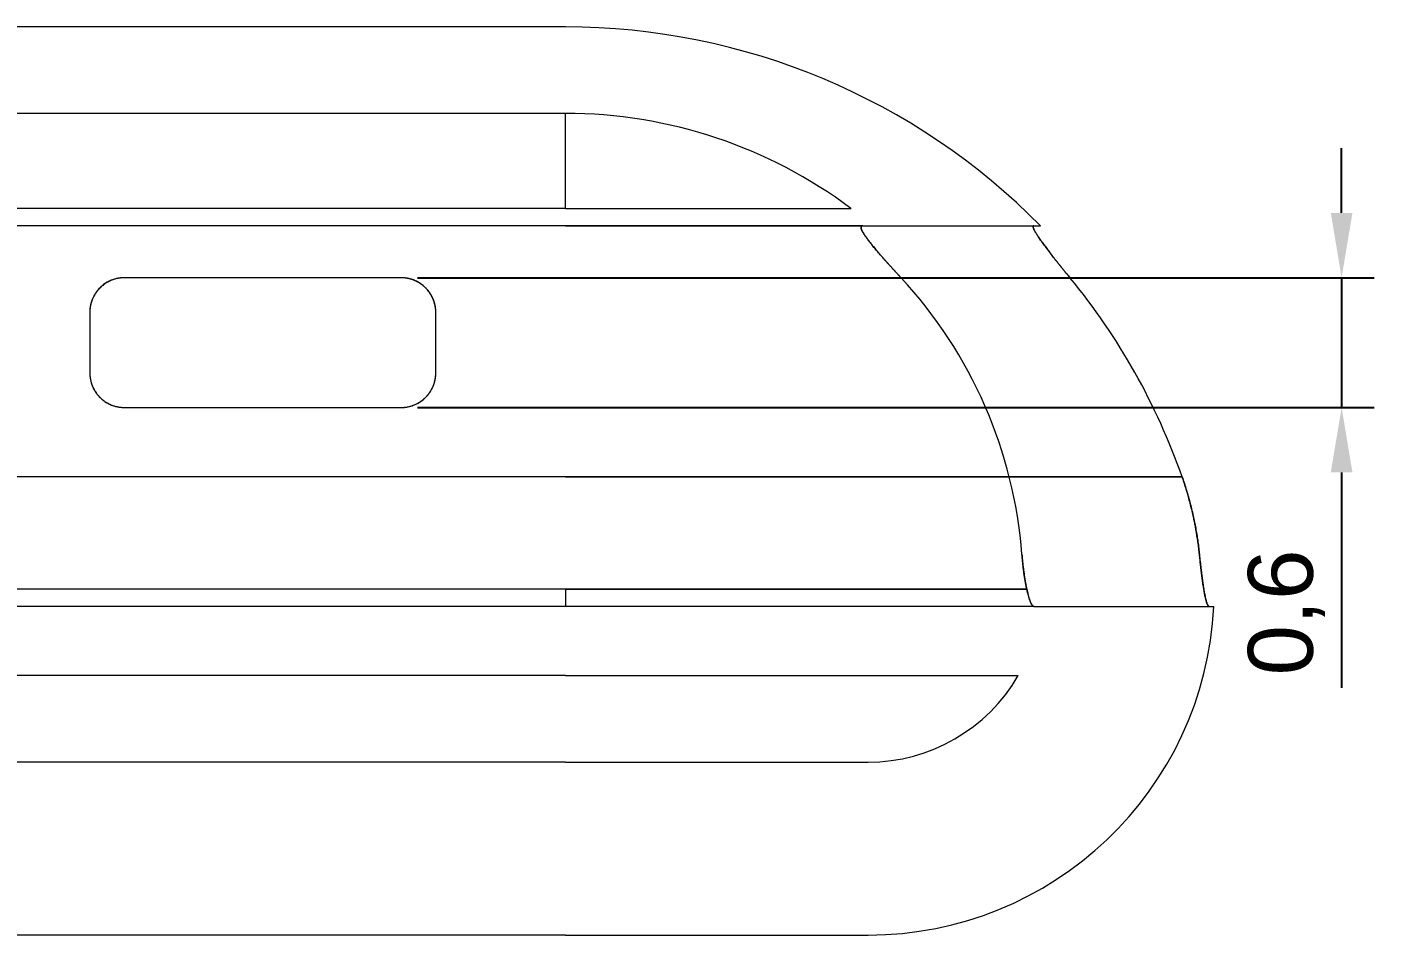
# Paper-space layout 'Presentación1' of a CAD drawing. Header units: millimetres. Extents: x 455 to 9071, y 15 to 4053.
# Drawn here: x 666.5 to 718.4, y 156.1 to 191.1 of the extents above; entities that cross this region are included whole.
import ezdxf

# ---------------------------------------------------------------- set-up
doc = ezdxf.new("R2010")
doc.units = ezdxf.units.MM
doc.layers.get('0').update_dxf_attribs({"color": 1})
doc.layers.add('Cotas', color=6, linetype='Continuous', lineweight=5)
doc.styles.get("Standard").update_dxf_attribs({"font": 'arial.ttf'})
doc.dimstyles.new('ISO-25', dxfattribs={"dimtxt": 2.5, "dimasz": 2.5, "dimexe": 1.25, "dimexo": 0.625, "dimtad": 1, "dimlfac": 0.15, "dimtxsty": 'Standard', "dimcen": 2.5, "dimadec": 0, "dimazin": 0, "dimtfac": 1, "dimtmove": 0, "dimatfit": 3, "dimfxl": 1, "dimarcsym": 0})

# ---------------------------------------------------------------- blocks, each defined once
blk = doc.blocks.new('*D10')
at = {"layer": 'Cotas', "color": 0, "lineweight": -2, "transparency": 16777216}
for p, q in [((717.121, 183.887), (717.121, 186.387)), ((681.507, 181.387), (718.371, 181.387)), ((717.121, 181.387), (717.121, 176.387)), ((681.507, 176.387), (718.371, 176.387)), ((717.121, 173.887), (717.121, 165.587))]:
    blk.add_line(p, q, dxfattribs=at)
at = {"layer": 'Cotas', "color": 0, "transparency": 16777216}
for points in [[(716.704, 183.887), (717.538, 183.887), (717.121, 181.387)], [(716.704, 173.887), (717.538, 173.887), (717.121, 176.387)]]:
    blk.add_solid(points, dxfattribs=at)
at = {"layer": 'Defpoints', "color": 0, "transparency": 16777216}
for p in [(680.882, 181.387, -2037.069), (680.882, 176.387, -2037.069), (717.121, 176.387)]:
    blk.add_point(p, dxfattribs=at)
at = {"layer": 'Cotas', "color": 0, "transparency": 16777216, "insert": (714.994, 168.487), "char_height": 2.5, "width": 6.49386, "attachment_point": 5, "rotation": 90}
blk.add_mtext('0,6', dxfattribs=at)

psp = doc.layouts.new('Presentación1')

# ---------------------------------------------------------------- linework, layer by layer
at = {"linetype": 'Continuous', "lineweight": 15}
for p, q in [((687.215, 191.053, -2037.069), (567.215, 191.053, -2037.069)), ((687.215, 187.72, -2037.069), (567.215, 187.72, -2037.069)), ((687.215, 184.053, -2037.069), (687.215, 187.72, -2037.069)), ((687.215, 184.053, -2037.069), (567.215, 184.053, -2037.069)), ((687.215, 184.053, -2037.069), (698.215, 184.053, -2037.069)), ((687.215, 183.387, -2037.069), (615.215, 183.387, -2037.069)), ((687.215, 183.387, -2037.069), (643.215, 183.387, -2037.069)), ((698.665, 183.387, -2037.069), (687.215, 183.387, -2037.069)), ((687.215, 183.387, -2037.069), (698.665, 183.387, -2037.069)), ((698.665, 183.387, -2037.069), (705.264, 183.387, -2037.069)), ((705.264, 183.387, -2037.069), (705.512, 183.387, -2037.069)), ((680.882, 181.387, -2037.069), (670.215, 181.387, -2037.069)), ((668.882, 180.053, -2037.069), (668.882, 177.72, -2037.069)), ((668.882, 180.053, -2037.069), (668.882, 177.72, -2037.069)), ((668.882, 180.053, -2037.069), (668.882, 177.72, -2037.069)), ((668.882, 180.053, -2037.069), (668.882, 177.72, -2037.069)), ((682.215, 177.72, -2037.069), (682.215, 180.053, -2037.069)), ((682.215, 177.72, -2037.069), (682.215, 180.053, -2037.069)), ((682.215, 177.72, -2037.069), (682.215, 180.053, -2037.069)), ((682.215, 177.72, -2037.069), (682.215, 180.053, -2037.069)), ((670.215, 176.387, -2037.069), (680.882, 176.387, -2037.069)), ((687.215, 173.711, -2037.069), (567.215, 173.711, -2037.069)), ((687.215, 173.711, -2037.069), (710.974, 173.711, -2037.069)), ((710.974, 173.711, -2037.069), (687.215, 173.711, -2037.069)), ((687.215, 169.387, -2037.069), (615.215, 169.387, -2037.069)), ((687.215, 169.387, -2037.069), (643.215, 169.387, -2037.069)), ((704.99, 169.387, -2037.069), (687.215, 169.387, -2037.069)), ((687.215, 169.387, -2037.069), (687.215, 168.72, -2037.069)), ((687.215, 169.387, -2037.069), (704.99, 169.387, -2037.069)), ((687.215, 168.72, -2037.069), (615.215, 168.72, -2037.069)), ((687.215, 168.72, -2037.069), (643.215, 168.72, -2037.069)), ((705.267, 168.72, -2037.069), (687.215, 168.72, -2037.069)), ((705.267, 168.72, -2037.069), (712.018, 168.72, -2037.069)), ((712.018, 168.72, -2037.069), (712.198, 168.72, -2037.069)), ((687.215, 166.053, -2037.069), (567.215, 166.053, -2037.069)), ((687.215, 166.053, -2037.069), (704.655, 166.053, -2037.069)), ((687.215, 162.72, -2037.069), (567.215, 162.72, -2037.069)), ((687.215, 162.72, -2037.069), (698.882, 162.72, -2037.069)), ((687.215, 156.053, -2037.069), (567.215, 156.053, -2037.069)), ((687.215, 156.053, -2037.069), (698.882, 156.053, -2037.069))]:
    psp.add_line(p, q, dxfattribs=at)
for centre, radius, start, end in [((687.215, 165.387, -2037.069), 25.667, 44.5313, 90), ((687.215, 169.387, -2037.069), 18.333, 53.1301, 90), ((687.215, 169.387, -2037.069), 17.638, 4.3353, 42.8699), ((687.215, 169.387, -2037.069), 17.638, 4.3353, 42.8699), ((687.215, 165.387, -2037.069), 25.175, 19.3088, 39.461), ((687.215, 165.387, -2037.069), 25.175, 19.3088, 39.461), ((698.882, 169.387, -2037.069), 13.333, 270, 357.134), ((698.882, 169.387, -2037.069), 6.667, 270, 330)]:
    psp.add_arc(centre, radius, start, end, dxfattribs=at)
for points, knots in [([(698.665, 183.387, -2037.069), (698.661, 183.387, -2037.069), (698.651, 183.386, -2037.069), (698.637, 183.383, -2037.069), (698.624, 183.378, -2037.069), (698.613, 183.369, -2037.069), (698.606, 183.357, -2037.069), (698.602, 183.345, -2037.069), (698.6, 183.332, -2037.069), (698.601, 183.317, -2037.069), (698.603, 183.299, -2037.069), (698.609, 183.276, -2037.069), (698.618, 183.249, -2037.069), (698.63, 183.221, -2037.069), (698.643, 183.194, -2037.069), (698.661, 183.159, -2037.069), (698.686, 183.114, -2037.069), (698.723, 183.055, -2037.069), (698.765, 182.992, -2037.069), (698.809, 182.931, -2037.069), (698.852, 182.873, -2037.069), (698.897, 182.813, -2037.069), (698.95, 182.744, -2037.069), (699.012, 182.666, -2037.069), (699.072, 182.593, -2037.069), (699.128, 182.525, -2037.069), (699.187, 182.455, -2037.069), (699.254, 182.376, -2037.069), (699.329, 182.289, -2037.069), (699.407, 182.199, -2037.069), (699.486, 182.109, -2037.069), (699.568, 182.017, -2037.069), (699.651, 181.924, -2037.069), (699.736, 181.83, -2037.069), (699.819, 181.738, -2037.069), (699.901, 181.648, -2037.069), (699.981, 181.561, -2037.069), (700.061, 181.474, -2037.069), (700.115, 181.416, -2037.069), (700.142, 181.387, -2037.069)], [0, 0, 0, 0, 0.01614, 0.03228, 0.054171, 0.076078, 0.097967, 0.114696, 0.131426, 0.147569, 0.163712, 0.185638, 0.207583, 0.229511, 0.24627, 0.263028, 0.294844, 0.327092, 0.359342, 0.391997, 0.416347, 0.440698, 0.473752, 0.506833, 0.539893, 0.565096, 0.590299, 0.624533, 0.658935, 0.693338, 0.728231, 0.763125, 0.798486, 0.833847, 0.869336, 0.901915, 0.93458, 0.967246, 1, 1, 1, 1]), ([(700.142, 181.387, -2037.069), (700.114, 181.417, -2037.069), (700.057, 181.478, -2037.069), (699.972, 181.57, -2037.069), (699.888, 181.663, -2037.069), (699.803, 181.755, -2037.069), (699.719, 181.848, -2037.069), (699.635, 181.942, -2037.069), (699.552, 182.035, -2037.069), (699.476, 182.121, -2037.069), (699.406, 182.2, -2037.069), (699.343, 182.273, -2037.069), (699.28, 182.345, -2037.069), (699.219, 182.417, -2037.069), (699.159, 182.488, -2037.069), (699.1, 182.559, -2037.069), (699.042, 182.629, -2037.069), (698.992, 182.691, -2037.069), (698.949, 182.746, -2037.069), (698.912, 182.793, -2037.069), (698.877, 182.839, -2037.069), (698.843, 182.885, -2037.069), (698.81, 182.93, -2037.069), (698.779, 182.973, -2037.069), (698.75, 183.016, -2037.069), (698.724, 183.054, -2037.069), (698.703, 183.088, -2037.069), (698.685, 183.117, -2037.069), (698.668, 183.146, -2037.069), (698.653, 183.173, -2037.069), (698.64, 183.2, -2037.069), (698.628, 183.225, -2037.069), (698.619, 183.248, -2037.069), (698.611, 183.27, -2037.069), (698.605, 183.29, -2037.069), (698.602, 183.31, -2037.069), (698.6, 183.329, -2037.069), (698.602, 183.347, -2037.069), (698.608, 183.361, -2037.069), (698.615, 183.371, -2037.069), (698.626, 183.379, -2037.069), (698.642, 183.385, -2037.069), (698.657, 183.386, -2037.069), (698.665, 183.387, -2037.069)], [0, 0, 0, 0, 0.034419, 0.068838, 0.10342, 0.138002, 0.173126, 0.208248, 0.243575, 0.278903, 0.306955, 0.335005, 0.363192, 0.391377, 0.420043, 0.448709, 0.477574, 0.506439, 0.527053, 0.547668, 0.568387, 0.589107, 0.610203, 0.631299, 0.652551, 0.673802, 0.690476, 0.707149, 0.723923, 0.740697, 0.757815, 0.774932, 0.79218, 0.809429, 0.826108, 0.842787, 0.86548, 0.888194, 0.910886, 0.928271, 0.945656, 0.972827, 1, 1, 1, 1]), ([(706.652, 181.387, -2037.069), (706.625, 181.419, -2037.069), (706.572, 181.483, -2037.069), (706.493, 181.58, -2037.069), (706.414, 181.678, -2037.069), (706.335, 181.775, -2037.069), (706.256, 181.873, -2037.069), (706.178, 181.971, -2037.069), (706.101, 182.069, -2037.069), (706.03, 182.159, -2037.069), (705.966, 182.24, -2037.069), (705.903, 182.322, -2037.069), (705.834, 182.412, -2037.069), (705.761, 182.508, -2037.069), (705.696, 182.594, -2037.069), (705.64, 182.671, -2037.069), (705.594, 182.734, -2037.069), (705.555, 182.789, -2037.069), (705.516, 182.843, -2037.069), (705.476, 182.902, -2037.069), (705.435, 182.963, -2037.069), (705.399, 183.016, -2037.069), (705.37, 183.063, -2037.069), (705.346, 183.101, -2037.069), (705.326, 183.134, -2037.069), (705.307, 183.167, -2037.069), (705.288, 183.202, -2037.069), (705.271, 183.237, -2037.069), (705.258, 183.266, -2037.069), (705.248, 183.29, -2037.069), (705.241, 183.309, -2037.069), (705.236, 183.327, -2037.069), (705.233, 183.344, -2037.069), (705.233, 183.36, -2037.069), (705.237, 183.374, -2037.069), (705.244, 183.382, -2037.069), (705.253, 183.386, -2037.069), (705.261, 183.386, -2037.069), (705.264, 183.387, -2037.069)], [0, 0, 0, 0, 0.035233, 0.070592, 0.105951, 0.141754, 0.177556, 0.213826, 0.250098, 0.286533, 0.314683, 0.342835, 0.380915, 0.419018, 0.457092, 0.486134, 0.515176, 0.536975, 0.558775, 0.588278, 0.6178, 0.647299, 0.669811, 0.692322, 0.710681, 0.729039, 0.75392, 0.77882, 0.803699, 0.822703, 0.841706, 0.861057, 0.880409, 0.906776, 0.93317, 0.959538, 0.979769, 1, 1, 1, 1]), ([(705.264, 183.387, -2037.069), (705.261, 183.386, -2037.069), (705.254, 183.386, -2037.069), (705.246, 183.383, -2037.069), (705.239, 183.376, -2037.069), (705.234, 183.365, -2037.069), (705.233, 183.351, -2037.069), (705.235, 183.336, -2037.069), (705.238, 183.321, -2037.069), (705.243, 183.303, -2037.069), (705.251, 183.282, -2037.069), (705.262, 183.256, -2037.069), (705.277, 183.224, -2037.069), (705.294, 183.191, -2037.069), (705.312, 183.16, -2037.069), (705.329, 183.129, -2037.069), (705.348, 183.098, -2037.069), (705.371, 183.061, -2037.069), (705.398, 183.019, -2037.069), (705.43, 182.97, -2037.069), (705.47, 182.911, -2037.069), (705.514, 182.847, -2037.069), (705.562, 182.778, -2037.069), (705.607, 182.716, -2037.069), (705.654, 182.651, -2037.069), (705.704, 182.585, -2037.069), (705.755, 182.517, -2037.069), (705.808, 182.446, -2037.069), (705.862, 182.375, -2037.069), (705.923, 182.296, -2037.069), (705.989, 182.211, -2037.069), (706.062, 182.117, -2037.069), (706.137, 182.023, -2037.069), (706.213, 181.927, -2037.069), (706.291, 181.829, -2037.069), (706.37, 181.731, -2037.069), (706.451, 181.632, -2037.069), (706.525, 181.541, -2037.069), (706.592, 181.459, -2037.069), (706.632, 181.411, -2037.069), (706.652, 181.387, -2037.069)], [0, 0, 0, 0, 0.017943, 0.035885, 0.060246, 0.084628, 0.108988, 0.127618, 0.146247, 0.16419, 0.182134, 0.206478, 0.230841, 0.255186, 0.273767, 0.292348, 0.310648, 0.328949, 0.353672, 0.378409, 0.403134, 0.440687, 0.4678, 0.494913, 0.522235, 0.549557, 0.577463, 0.605369, 0.633445, 0.661522, 0.696527, 0.731698, 0.766871, 0.802552, 0.838233, 0.874322, 0.910586, 0.946908, 0.973454, 1, 1, 1, 1]), ([(670.215, 181.387, -2037.069), (670.194, 181.386, -2037.069), (670.151, 181.386, -2037.069), (670.087, 181.381, -2037.069), (670.023, 181.373, -2037.069), (669.952, 181.361, -2037.069), (669.876, 181.344, -2037.069), (669.793, 181.319, -2037.069), (669.713, 181.289, -2037.069), (669.633, 181.254, -2037.069), (669.555, 181.213, -2037.069), (669.479, 181.166, -2037.069), (669.407, 181.115, -2037.069), (669.335, 181.056, -2037.069), (669.265, 180.99, -2037.069), (669.197, 180.917, -2037.069), (669.136, 180.839, -2037.069), (669.088, 180.768, -2037.069), (669.052, 180.707, -2037.069), (669.025, 180.656, -2037.069), (669, 180.604, -2037.069), (668.978, 180.551, -2037.069), (668.957, 180.497, -2037.069), (668.939, 180.442, -2037.069), (668.923, 180.386, -2037.069), (668.909, 180.326, -2037.069), (668.897, 180.262, -2037.069), (668.888, 180.193, -2037.069), (668.883, 180.123, -2037.069), (668.882, 180.077, -2037.069), (668.882, 180.053, -2037.069)], [0, 0, 0, 0, 0.0270872, 0.0542761, 0.0817756, 0.1093768, 0.1463604, 0.1835751, 0.221474, 0.2595878, 0.3001223, 0.3408787, 0.3822689, 0.4238543, 0.4720473, 0.5204936, 0.5696627, 0.6190551, 0.6482371, 0.6774196, 0.7067629, 0.7361058, 0.7659272, 0.7957491, 0.825726, 0.8557027, 0.8916122, 0.9275873, 0.9637602, 1, 1, 1, 1]), ([(670.215, 181.387, -2037.069), (670.21, 181.387, -2037.069), (670.175, 181.387, -2037.069), (670.11, 181.383, -2037.069), (670.021, 181.373, -2037.069), (669.932, 181.357, -2037.069), (669.846, 181.335, -2037.069), (669.762, 181.308, -2037.069), (669.682, 181.277, -2037.069), (669.605, 181.24, -2037.069), (669.528, 181.197, -2037.069), (669.452, 181.148, -2037.069), (669.379, 181.093, -2037.069), (669.309, 181.033, -2037.069), (669.241, 180.966, -2037.069), (669.175, 180.89, -2037.069), (669.113, 180.806, -2037.069), (669.057, 180.717, -2037.069), (669.016, 180.638, -2037.069), (668.985, 180.57, -2037.069), (668.963, 180.514, -2037.069), (668.944, 180.457, -2037.069), (668.927, 180.398, -2037.069), (668.912, 180.339, -2037.069), (668.901, 180.279, -2037.069), (668.892, 180.219, -2037.069), (668.884, 180.144, -2037.069), (668.882, 180.088, -2037.069), (668.882, 180.053, -2037.069)], [0, 0, 0, 0, 0.006836, 0.044526, 0.08249, 0.121293, 0.160375, 0.19802, 0.235886, 0.274398, 0.313113, 0.355867, 0.398847, 0.442478, 0.486308, 0.537813, 0.589589, 0.642149, 0.694955, 0.725872, 0.75679, 0.787885, 0.81898, 0.850615, 0.882249, 0.914064, 0.945878, 1, 1, 1, 1]), ([(670.215, 181.387, -2037.069), (670.186, 181.386, -2037.069), (670.129, 181.385, -2037.069), (670.042, 181.376, -2037.069), (669.956, 181.362, -2037.069), (669.872, 181.343, -2037.069), (669.791, 181.318, -2037.069), (669.713, 181.289, -2037.069), (669.637, 181.256, -2037.069), (669.572, 181.222, -2037.069), (669.517, 181.19, -2037.069), (669.471, 181.16, -2037.069), (669.426, 181.128, -2037.069), (669.382, 181.095, -2037.069), (669.34, 181.06, -2037.069), (669.3, 181.024, -2037.069), (669.261, 180.986, -2037.069), (669.222, 180.943, -2037.069), (669.182, 180.897, -2037.069), (669.142, 180.846, -2037.069), (669.105, 180.793, -2037.069), (669.071, 180.739, -2037.069), (669.039, 180.683, -2037.069), (669.01, 180.625, -2037.069), (668.984, 180.566, -2037.069), (668.961, 180.508, -2037.069), (668.942, 180.452, -2037.069), (668.926, 180.397, -2037.069), (668.913, 180.341, -2037.069), (668.902, 180.285, -2037.069), (668.893, 180.228, -2037.069), (668.886, 180.17, -2037.069), (668.882, 180.112, -2037.069), (668.882, 180.073, -2037.069), (668.882, 180.053, -2037.069)], [0, 0, 0, 0, 0.036113, 0.072489, 0.109676, 0.147131, 0.183107, 0.219295, 0.256088, 0.293068, 0.318434, 0.3438, 0.369361, 0.394922, 0.421031, 0.447142, 0.473414, 0.499688, 0.531752, 0.563819, 0.596123, 0.628428, 0.661428, 0.694429, 0.727647, 0.760865, 0.79039, 0.819915, 0.849583, 0.879252, 0.909363, 0.939474, 0.969737, 1, 1, 1, 1]), ([(670.215, 181.387, -2037.069), (670.187, 181.386, -2037.069), (670.131, 181.385, -2037.069), (670.048, 181.377, -2037.069), (669.965, 181.364, -2037.069), (669.883, 181.346, -2037.069), (669.803, 181.322, -2037.069), (669.724, 181.294, -2037.069), (669.646, 181.26, -2037.069), (669.57, 181.221, -2037.069), (669.498, 181.178, -2037.069), (669.435, 181.135, -2037.069), (669.382, 181.095, -2037.069), (669.336, 181.057, -2037.069), (669.293, 181.017, -2037.069), (669.251, 180.976, -2037.069), (669.212, 180.932, -2037.069), (669.174, 180.887, -2037.069), (669.139, 180.841, -2037.069), (669.106, 180.794, -2037.069), (669.075, 180.746, -2037.069), (669.047, 180.697, -2037.069), (669.021, 180.647, -2037.069), (668.997, 180.596, -2037.069), (668.975, 180.544, -2037.069), (668.955, 180.491, -2037.069), (668.938, 180.437, -2037.069), (668.92, 180.374, -2037.069), (668.904, 180.302, -2037.069), (668.891, 180.22, -2037.069), (668.883, 180.137, -2037.069), (668.882, 180.081, -2037.069), (668.882, 180.053, -2037.069)], [0, 0, 0, 0, 0.035104, 0.070451, 0.105777, 0.141335, 0.177575, 0.214032, 0.251915, 0.290003, 0.328679, 0.367534, 0.39555, 0.423565, 0.451795, 0.480026, 0.508861, 0.537698, 0.566715, 0.595732, 0.624343, 0.652953, 0.681712, 0.710471, 0.739668, 0.768865, 0.798204, 0.827542, 0.870383, 0.913331, 0.956609, 1, 1, 1, 1]), ([(682.215, 180.053, -2037.069), (682.215, 180.076, -2037.069), (682.214, 180.122, -2037.069), (682.209, 180.19, -2037.069), (682.2, 180.258, -2037.069), (682.187, 180.326, -2037.069), (682.171, 180.394, -2037.069), (682.151, 180.462, -2037.069), (682.128, 180.529, -2037.069), (682.101, 180.594, -2037.069), (682.071, 180.657, -2037.069), (682.039, 180.717, -2037.069), (682.003, 180.776, -2037.069), (681.963, 180.835, -2037.069), (681.919, 180.892, -2037.069), (681.872, 180.948, -2037.069), (681.82, 181.002, -2037.069), (681.76, 181.058, -2037.069), (681.689, 181.116, -2037.069), (681.621, 181.164, -2037.069), (681.563, 181.2, -2037.069), (681.518, 181.225, -2037.069), (681.471, 181.25, -2037.069), (681.424, 181.272, -2037.069), (681.375, 181.292, -2037.069), (681.326, 181.311, -2037.069), (681.275, 181.328, -2037.069), (681.223, 181.343, -2037.069), (681.17, 181.356, -2037.069), (681.115, 181.367, -2037.069), (681.059, 181.375, -2037.069), (681.001, 181.382, -2037.069), (680.942, 181.386, -2037.069), (680.902, 181.386, -2037.069), (680.882, 181.387, -2037.069)], [0, 0, 0, 0, 0.035373, 0.070809, 0.106435, 0.142123, 0.17855, 0.215047, 0.251756, 0.288537, 0.323141, 0.35781, 0.392686, 0.427635, 0.463466, 0.499385, 0.535594, 0.571906, 0.618058, 0.664469, 0.688108, 0.711791, 0.735604, 0.759467, 0.782532, 0.805646, 0.828911, 0.85223, 0.876191, 0.900211, 0.924435, 0.948728, 0.974322, 1, 1, 1, 1]), ([(682.215, 180.053, -2037.069), (682.215, 180.078, -2037.069), (682.214, 180.126, -2037.069), (682.208, 180.199, -2037.069), (682.198, 180.272, -2037.069), (682.184, 180.342, -2037.069), (682.167, 180.409, -2037.069), (682.148, 180.474, -2037.069), (682.125, 180.537, -2037.069), (682.098, 180.601, -2037.069), (682.068, 180.663, -2037.069), (682.034, 180.725, -2037.069), (681.996, 180.786, -2037.069), (681.959, 180.84, -2037.069), (681.922, 180.888, -2037.069), (681.887, 180.93, -2037.069), (681.85, 180.97, -2037.069), (681.811, 181.01, -2037.069), (681.769, 181.049, -2037.069), (681.725, 181.086, -2037.069), (681.679, 181.122, -2037.069), (681.622, 181.163, -2037.069), (681.553, 181.206, -2037.069), (681.47, 181.251, -2037.069), (681.396, 181.284, -2037.069), (681.334, 181.308, -2037.069), (681.287, 181.324, -2037.069), (681.24, 181.338, -2037.069), (681.192, 181.35, -2037.069), (681.143, 181.361, -2037.069), (681.093, 181.37, -2037.069), (681.042, 181.377, -2037.069), (680.99, 181.383, -2037.069), (680.938, 181.386, -2037.069), (680.901, 181.387, -2037.069), (680.883, 181.387, -2037.069), (680.882, 181.387, -2037.069)], [0, 0, 0, 0, 0.037764, 0.075603, 0.113669, 0.15181, 0.186615, 0.221477, 0.256517, 0.29162, 0.327443, 0.363335, 0.399446, 0.435634, 0.462442, 0.489284, 0.516239, 0.543233, 0.5707, 0.598213, 0.625882, 0.653608, 0.695878, 0.738391, 0.781735, 0.803556, 0.825419, 0.846546, 0.867718, 0.889028, 0.910387, 0.932323, 0.954317, 0.976486, 0.998719, 1, 1, 1, 1]), ([(682.215, 180.053, -2037.069), (682.215, 180.079, -2037.069), (682.214, 180.131, -2037.069), (682.207, 180.208, -2037.069), (682.195, 180.285, -2037.069), (682.18, 180.358, -2037.069), (682.162, 180.427, -2037.069), (682.142, 180.491, -2037.069), (682.118, 180.554, -2037.069), (682.091, 180.617, -2037.069), (682.059, 180.68, -2037.069), (682.025, 180.741, -2037.069), (681.986, 180.802, -2037.069), (681.947, 180.855, -2037.069), (681.91, 180.902, -2037.069), (681.875, 180.943, -2037.069), (681.838, 180.983, -2037.069), (681.799, 181.022, -2037.069), (681.757, 181.059, -2037.069), (681.713, 181.096, -2037.069), (681.667, 181.131, -2037.069), (681.61, 181.171, -2037.069), (681.54, 181.214, -2037.069), (681.455, 181.258, -2037.069), (681.38, 181.291, -2037.069), (681.317, 181.314, -2037.069), (681.255, 181.334, -2037.069), (681.177, 181.355, -2037.069), (681.098, 181.37, -2037.069), (681.033, 181.378, -2037.069), (680.983, 181.383, -2037.069), (680.932, 181.386, -2037.069), (680.899, 181.386, -2037.069), (680.882, 181.387, -2037.069)], [0, 0, 0, 0, 0.040084, 0.080259, 0.120712, 0.161258, 0.195897, 0.230597, 0.26548, 0.300428, 0.336127, 0.371899, 0.407902, 0.443989, 0.470282, 0.496613, 0.523055, 0.549538, 0.576493, 0.603496, 0.630649, 0.657857, 0.700619, 0.743632, 0.78751, 0.8096, 0.831733, 0.872914, 0.914419, 0.935693, 0.957014, 0.978481, 1, 1, 1, 1]), ([(682.215, 180.053, -2037.069), (682.215, 180.076, -2037.069), (682.214, 180.121, -2037.069), (682.209, 180.189, -2037.069), (682.2, 180.256, -2037.069), (682.188, 180.323, -2037.069), (682.172, 180.39, -2037.069), (682.153, 180.457, -2037.069), (682.13, 180.523, -2037.069), (682.104, 180.588, -2037.069), (682.074, 180.651, -2037.069), (682.042, 180.712, -2037.069), (682.006, 180.772, -2037.069), (681.966, 180.831, -2037.069), (681.922, 180.888, -2037.069), (681.874, 180.945, -2037.069), (681.822, 180.999, -2037.069), (681.762, 181.056, -2037.069), (681.692, 181.113, -2037.069), (681.625, 181.161, -2037.069), (681.568, 181.197, -2037.069), (681.523, 181.223, -2037.069), (681.477, 181.247, -2037.069), (681.419, 181.274, -2037.069), (681.349, 181.303, -2037.069), (681.264, 181.332, -2037.069), (681.176, 181.355, -2037.069), (681.099, 181.369, -2037.069), (681.035, 181.378, -2037.069), (680.984, 181.383, -2037.069), (680.933, 181.386, -2037.069), (680.899, 181.386, -2037.069), (680.882, 181.387, -2037.069)], [0, 0, 0, 0, 0.0349808, 0.0700213, 0.105242, 0.1405227, 0.1764958, 0.2125326, 0.2487666, 0.2850682, 0.3202047, 0.3554072, 0.3908127, 0.4262917, 0.4626451, 0.4990857, 0.5358126, 0.5726438, 0.6184538, 0.6645101, 0.6879573, 0.7114456, 0.7350628, 0.7587265, 0.7969531, 0.8354119, 0.8746621, 0.914213, 0.9355264, 0.9568914, 0.9784175, 1, 1, 1, 1]), ([(668.882, 177.72, -2037.069), (668.882, 177.7, -2037.069), (668.882, 177.66, -2037.069), (668.887, 177.599, -2037.069), (668.894, 177.538, -2037.069), (668.903, 177.478, -2037.069), (668.916, 177.417, -2037.069), (668.932, 177.356, -2037.069), (668.951, 177.295, -2037.069), (668.976, 177.226, -2037.069), (669.009, 177.149, -2037.069), (669.047, 177.075, -2037.069), (669.085, 177.011, -2037.069), (669.121, 176.956, -2037.069), (669.16, 176.903, -2037.069), (669.203, 176.852, -2037.069), (669.252, 176.796, -2037.069), (669.311, 176.739, -2037.069), (669.371, 176.687, -2037.069), (669.428, 176.643, -2037.069), (669.487, 176.602, -2037.069), (669.559, 176.558, -2037.069), (669.64, 176.516, -2037.069), (669.72, 176.481, -2037.069), (669.789, 176.456, -2037.069), (669.851, 176.437, -2037.069), (669.915, 176.42, -2037.069), (669.99, 176.405, -2037.069), (670.07, 176.394, -2037.069), (670.145, 176.388, -2037.069), (670.192, 176.387, -2037.069), (670.215, 176.387, -2037.069)], [0, 0, 0, 0, 0.030842, 0.061809, 0.092775, 0.124168, 0.155561, 0.187398, 0.219234, 0.251221, 0.297629, 0.344037, 0.375552, 0.407066, 0.439136, 0.471206, 0.503469, 0.545759, 0.588047, 0.616798, 0.645551, 0.689574, 0.733596, 0.771074, 0.808553, 0.834005, 0.859458, 0.898363, 0.93727, 0.968583, 1, 1, 1, 1]), ([(668.882, 177.72, -2037.069), (668.882, 177.7, -2037.069), (668.882, 177.66, -2037.069), (668.887, 177.599, -2037.069), (668.894, 177.538, -2037.069), (668.903, 177.478, -2037.069), (668.916, 177.417, -2037.069), (668.932, 177.356, -2037.069), (668.951, 177.295, -2037.069), (668.976, 177.226, -2037.069), (669.009, 177.149, -2037.069), (669.047, 177.075, -2037.069), (669.085, 177.011, -2037.069), (669.121, 176.956, -2037.069), (669.16, 176.903, -2037.069), (669.203, 176.852, -2037.069), (669.252, 176.796, -2037.069), (669.311, 176.739, -2037.069), (669.371, 176.687, -2037.069), (669.428, 176.643, -2037.069), (669.487, 176.602, -2037.069), (669.559, 176.558, -2037.069), (669.64, 176.516, -2037.069), (669.72, 176.481, -2037.069), (669.789, 176.456, -2037.069), (669.851, 176.437, -2037.069), (669.915, 176.42, -2037.069), (669.99, 176.405, -2037.069), (670.07, 176.394, -2037.069), (670.145, 176.388, -2037.069), (670.192, 176.387, -2037.069), (670.215, 176.387, -2037.069)], [0, 0, 0, 0, 0.030842, 0.061809, 0.092775, 0.124168, 0.155561, 0.187398, 0.219234, 0.251221, 0.297629, 0.344037, 0.375552, 0.407066, 0.439136, 0.471206, 0.503469, 0.545759, 0.588047, 0.616798, 0.645551, 0.689574, 0.733596, 0.771074, 0.808553, 0.834005, 0.859458, 0.898363, 0.93727, 0.968583, 1, 1, 1, 1]), ([(668.882, 177.72, -2037.069), (668.882, 177.7, -2037.069), (668.882, 177.661, -2037.069), (668.887, 177.602, -2037.069), (668.893, 177.542, -2037.069), (668.903, 177.482, -2037.069), (668.915, 177.423, -2037.069), (668.93, 177.363, -2037.069), (668.948, 177.303, -2037.069), (668.972, 177.235, -2037.069), (669.004, 177.16, -2037.069), (669.041, 177.086, -2037.069), (669.078, 177.023, -2037.069), (669.112, 176.97, -2037.069), (669.149, 176.918, -2037.069), (669.19, 176.867, -2037.069), (669.238, 176.812, -2037.069), (669.294, 176.754, -2037.069), (669.353, 176.702, -2037.069), (669.407, 176.658, -2037.069), (669.465, 176.617, -2037.069), (669.534, 176.572, -2037.069), (669.613, 176.529, -2037.069), (669.691, 176.493, -2037.069), (669.76, 176.466, -2037.069), (669.822, 176.446, -2037.069), (669.885, 176.427, -2037.069), (669.959, 176.41, -2037.069), (670.044, 176.397, -2037.069), (670.13, 176.388, -2037.069), (670.186, 176.387, -2037.069), (670.215, 176.387, -2037.069)], [0, 0, 0, 0, 0.030055, 0.060232, 0.090408, 0.120999, 0.151589, 0.182611, 0.213634, 0.244801, 0.290025, 0.335247, 0.365947, 0.396646, 0.427876, 0.459104, 0.490513, 0.532197, 0.573879, 0.602196, 0.630513, 0.673826, 0.717138, 0.754959, 0.792779, 0.818445, 0.84411, 0.883315, 0.922518, 0.961167, 1, 1, 1, 1]), ([(668.882, 177.72, -2037.069), (668.882, 177.7, -2037.069), (668.882, 177.661, -2037.069), (668.887, 177.602, -2037.069), (668.893, 177.542, -2037.069), (668.903, 177.482, -2037.069), (668.915, 177.423, -2037.069), (668.93, 177.363, -2037.069), (668.948, 177.303, -2037.069), (668.972, 177.235, -2037.069), (669.004, 177.16, -2037.069), (669.041, 177.086, -2037.069), (669.078, 177.023, -2037.069), (669.112, 176.97, -2037.069), (669.149, 176.918, -2037.069), (669.19, 176.867, -2037.069), (669.238, 176.812, -2037.069), (669.294, 176.754, -2037.069), (669.353, 176.702, -2037.069), (669.407, 176.658, -2037.069), (669.465, 176.617, -2037.069), (669.534, 176.572, -2037.069), (669.613, 176.529, -2037.069), (669.691, 176.493, -2037.069), (669.76, 176.466, -2037.069), (669.822, 176.446, -2037.069), (669.885, 176.427, -2037.069), (669.959, 176.41, -2037.069), (670.044, 176.397, -2037.069), (670.13, 176.388, -2037.069), (670.186, 176.387, -2037.069), (670.215, 176.387, -2037.069)], [0, 0, 0, 0, 0.030055, 0.060232, 0.090408, 0.120999, 0.151589, 0.182611, 0.213634, 0.244801, 0.290025, 0.335247, 0.365947, 0.396646, 0.427876, 0.459104, 0.490513, 0.532197, 0.573879, 0.602196, 0.630513, 0.673826, 0.717138, 0.754959, 0.792779, 0.818445, 0.84411, 0.883315, 0.922518, 0.961167, 1, 1, 1, 1]), ([(680.882, 176.387, -2037.069), (680.911, 176.387, -2037.069), (680.97, 176.388, -2037.069), (681.062, 176.398, -2037.069), (681.157, 176.414, -2037.069), (681.254, 176.438, -2037.069), (681.35, 176.47, -2037.069), (681.444, 176.51, -2037.069), (681.533, 176.555, -2037.069), (681.619, 176.608, -2037.069), (681.701, 176.666, -2037.069), (681.779, 176.732, -2037.069), (681.852, 176.804, -2037.069), (681.92, 176.882, -2037.069), (681.982, 176.965, -2037.069), (682.029, 177.039, -2037.069), (682.063, 177.101, -2037.069), (682.088, 177.15, -2037.069), (682.11, 177.2, -2037.069), (682.13, 177.251, -2037.069), (682.149, 177.303, -2037.069), (682.165, 177.356, -2037.069), (682.179, 177.409, -2037.069), (682.191, 177.466, -2037.069), (682.202, 177.527, -2037.069), (682.209, 177.591, -2037.069), (682.214, 177.655, -2037.069), (682.215, 177.698, -2037.069), (682.215, 177.72, -2037.069)], [0, 0, 0, 0, 0.03956, 0.079333, 0.124254, 0.169483, 0.215658, 0.262149, 0.308085, 0.354313, 0.401425, 0.448824, 0.498004, 0.547482, 0.597854, 0.648515, 0.67559, 0.702663, 0.729899, 0.757135, 0.784859, 0.812581, 0.840462, 0.868344, 0.901105, 0.933928, 0.966933, 1, 1, 1, 1]), ([(680.882, 176.387, -2037.069), (680.905, 176.387, -2037.069), (680.95, 176.388, -2037.069), (681.019, 176.393, -2037.069), (681.088, 176.402, -2037.069), (681.166, 176.416, -2037.069), (681.253, 176.438, -2037.069), (681.349, 176.47, -2037.069), (681.442, 176.509, -2037.069), (681.532, 176.554, -2037.069), (681.618, 176.607, -2037.069), (681.7, 176.665, -2037.069), (681.777, 176.73, -2037.069), (681.851, 176.802, -2037.069), (681.919, 176.88, -2037.069), (681.982, 176.964, -2037.069), (682.038, 177.053, -2037.069), (682.079, 177.131, -2037.069), (682.109, 177.197, -2037.069), (682.129, 177.249, -2037.069), (682.148, 177.301, -2037.069), (682.164, 177.355, -2037.069), (682.179, 177.409, -2037.069), (682.191, 177.464, -2037.069), (682.2, 177.519, -2037.069), (682.208, 177.581, -2037.069), (682.214, 177.648, -2037.069), (682.215, 177.696, -2037.069), (682.215, 177.72, -2037.069)], [0, 0, 0, 0, 0.03085, 0.061798, 0.093057, 0.12442, 0.169361, 0.2146, 0.260763, 0.307234, 0.353776, 0.400611, 0.448324, 0.496323, 0.546588, 0.597154, 0.648627, 0.700393, 0.728159, 0.755925, 0.783857, 0.81179, 0.840225, 0.86866, 0.89726, 0.92586, 0.962887, 1, 1, 1, 1]), ([(680.882, 176.387, -2037.069), (680.903, 176.387, -2037.069), (680.945, 176.388, -2037.069), (681.008, 176.392, -2037.069), (681.071, 176.4, -2037.069), (681.146, 176.412, -2037.069), (681.233, 176.433, -2037.069), (681.331, 176.463, -2037.069), (681.427, 176.502, -2037.069), (681.52, 176.548, -2037.069), (681.609, 176.601, -2037.069), (681.693, 176.66, -2037.069), (681.772, 176.726, -2037.069), (681.847, 176.798, -2037.069), (681.916, 176.877, -2037.069), (681.98, 176.961, -2037.069), (682.036, 177.05, -2037.069), (682.078, 177.129, -2037.069), (682.108, 177.195, -2037.069), (682.128, 177.246, -2037.069), (682.147, 177.298, -2037.069), (682.163, 177.351, -2037.069), (682.178, 177.404, -2037.069), (682.19, 177.459, -2037.069), (682.199, 177.514, -2037.069), (682.208, 177.576, -2037.069), (682.214, 177.644, -2037.069), (682.215, 177.695, -2037.069), (682.215, 177.72, -2037.069)], [0, 0, 0, 0, 0.028571, 0.057217, 0.08609, 0.11504, 0.161428, 0.20813, 0.255808, 0.303813, 0.351302, 0.399099, 0.447828, 0.496862, 0.547188, 0.597826, 0.649405, 0.70129, 0.728598, 0.755906, 0.78338, 0.810855, 0.838833, 0.866812, 0.894955, 0.923099, 0.961499, 1, 1, 1, 1]), ([(680.882, 176.387, -2037.069), (680.909, 176.387, -2037.069), (680.965, 176.388, -2037.069), (681.054, 176.397, -2037.069), (681.149, 176.412, -2037.069), (681.249, 176.437, -2037.069), (681.348, 176.469, -2037.069), (681.443, 176.509, -2037.069), (681.535, 176.556, -2037.069), (681.622, 176.61, -2037.069), (681.706, 176.67, -2037.069), (681.785, 176.737, -2037.069), (681.859, 176.811, -2037.069), (681.927, 176.89, -2037.069), (681.989, 176.975, -2037.069), (682.035, 177.05, -2037.069), (682.069, 177.113, -2037.069), (682.101, 177.179, -2037.069), (682.129, 177.246, -2037.069), (682.152, 177.315, -2037.069), (682.168, 177.368, -2037.069), (682.182, 177.421, -2037.069), (682.193, 177.477, -2037.069), (682.203, 177.536, -2037.069), (682.21, 177.597, -2037.069), (682.214, 177.658, -2037.069), (682.215, 177.699, -2037.069), (682.215, 177.72, -2037.069)], [0, 0, 0, 0, 0.037637, 0.075446, 0.121841, 0.168556, 0.216261, 0.2643, 0.311413, 0.358831, 0.407183, 0.455847, 0.505449, 0.555362, 0.606207, 0.657358, 0.684174, 0.710989, 0.764937, 0.792409, 0.819883, 0.847517, 0.875152, 0.906227, 0.937357, 0.968652, 1, 1, 1, 1]), ([(711.642, 170.72, -2037.069), (711.633, 170.8, -2037.069), (711.616, 170.961, -2037.069), (711.584, 171.202, -2037.069), (711.551, 171.422, -2037.069), (711.518, 171.622, -2037.069), (711.485, 171.801, -2037.069), (711.45, 171.98, -2037.069), (711.409, 172.179, -2037.069), (711.359, 172.398, -2037.069), (711.3, 172.636, -2037.069), (711.239, 172.865, -2037.069), (711.176, 173.085, -2037.069), (711.113, 173.295, -2037.069), (711.045, 173.503, -2037.069), (710.998, 173.642, -2037.069), (710.974, 173.711, -2037.069)], [0, 0, 0, 0, 0.079036, 0.158079, 0.237115, 0.29651, 0.355904, 0.415068, 0.474232, 0.554262, 0.634298, 0.714327, 0.785706, 0.857083, 0.928541, 1, 1, 1, 1]), ([(710.974, 173.711, -2037.069), (711.003, 173.626, -2037.069), (711.062, 173.455, -2037.069), (711.143, 173.198, -2037.069), (711.219, 172.938, -2037.069), (711.29, 172.676, -2037.069), (711.356, 172.413, -2037.069), (711.413, 172.159, -2037.069), (711.464, 171.913, -2037.069), (711.509, 171.676, -2037.069), (711.549, 171.438, -2037.069), (711.584, 171.2, -2037.069), (711.616, 170.96, -2037.069), (711.633, 170.8, -2037.069), (711.642, 170.72, -2037.069)], [0, 0, 0, 0, 0.087976, 0.175962, 0.263938, 0.352253, 0.440578, 0.528894, 0.607289, 0.685691, 0.764086, 0.842722, 0.921364, 1, 1, 1, 1]), ([(704.803, 170.72, -2037.069), (704.805, 170.692, -2037.069), (704.809, 170.637, -2037.069), (704.817, 170.554, -2037.069), (704.824, 170.472, -2037.069), (704.833, 170.388, -2037.069), (704.842, 170.305, -2037.069), (704.851, 170.222, -2037.069), (704.861, 170.14, -2037.069), (704.872, 170.06, -2037.069), (704.883, 169.982, -2037.069), (704.894, 169.906, -2037.069), (704.905, 169.831, -2037.069), (704.918, 169.757, -2037.069), (704.93, 169.684, -2037.069), (704.943, 169.612, -2037.069), (704.957, 169.543, -2037.069), (704.972, 169.467, -2037.069), (704.983, 169.416, -2037.069), (704.99, 169.387, -2037.069)], [0, 0, 0, 0, 0.056477, 0.112955, 0.169831, 0.226708, 0.284837, 0.342965, 0.401523, 0.46008, 0.516555, 0.573031, 0.629893, 0.686754, 0.744824, 0.802895, 0.861378, 0.919862, 1, 1, 1, 1]), ([(704.99, 169.387, -2037.069), (704.985, 169.407, -2037.069), (704.976, 169.449, -2037.069), (704.962, 169.514, -2037.069), (704.949, 169.582, -2037.069), (704.936, 169.652, -2037.069), (704.923, 169.725, -2037.069), (704.91, 169.8, -2037.069), (704.898, 169.877, -2037.069), (704.886, 169.956, -2037.069), (704.875, 170.034, -2037.069), (704.865, 170.113, -2037.069), (704.855, 170.194, -2037.069), (704.845, 170.276, -2037.069), (704.836, 170.359, -2037.069), (704.827, 170.445, -2037.069), (704.819, 170.531, -2037.069), (704.811, 170.623, -2037.069), (704.806, 170.686, -2037.069), (704.803, 170.72, -2037.069)], [0, 0, 0, 0, 0.057085, 0.114171, 0.171645, 0.229121, 0.287832, 0.346544, 0.405686, 0.464828, 0.521916, 0.579003, 0.636493, 0.693984, 0.752755, 0.811525, 0.870743, 0.929961, 1, 1, 1, 1]), ([(712.018, 168.72, -2037.069), (712.013, 168.721, -2037.069), (712.004, 168.722, -2037.069), (711.99, 168.732, -2037.069), (711.976, 168.747, -2037.069), (711.962, 168.769, -2037.069), (711.948, 168.798, -2037.069), (711.933, 168.833, -2037.069), (711.919, 168.874, -2037.069), (711.905, 168.92, -2037.069), (711.891, 168.972, -2037.069), (711.877, 169.03, -2037.069), (711.862, 169.094, -2037.069), (711.848, 169.163, -2037.069), (711.834, 169.237, -2037.069), (711.82, 169.314, -2037.069), (711.807, 169.396, -2037.069), (711.793, 169.484, -2037.069), (711.779, 169.577, -2037.069), (711.765, 169.672, -2037.069), (711.752, 169.77, -2037.069), (711.739, 169.869, -2037.069), (711.726, 169.973, -2037.069), (711.713, 170.08, -2037.069), (711.7, 170.19, -2037.069), (711.687, 170.298, -2037.069), (711.675, 170.405, -2037.069), (711.664, 170.509, -2037.069), (711.653, 170.614, -2037.069), (711.645, 170.685, -2037.069), (711.642, 170.72, -2037.069)], [0, 0, 0, 0, 0.035566, 0.071159, 0.106726, 0.143325, 0.179955, 0.216554, 0.25212, 0.287713, 0.323279, 0.359877, 0.396505, 0.433104, 0.468676, 0.504276, 0.539849, 0.576457, 0.613095, 0.649703, 0.685242, 0.720808, 0.756348, 0.792922, 0.829527, 0.866101, 0.899392, 0.932682, 0.966341, 1, 1, 1, 1]), ([(711.642, 170.72, -2037.069), (711.645, 170.692, -2037.069), (711.65, 170.637, -2037.069), (711.659, 170.553, -2037.069), (711.668, 170.47, -2037.069), (711.677, 170.386, -2037.069), (711.687, 170.303, -2037.069), (711.696, 170.219, -2037.069), (711.706, 170.136, -2037.069), (711.716, 170.055, -2037.069), (711.725, 169.976, -2037.069), (711.736, 169.89, -2037.069), (711.748, 169.797, -2037.069), (711.762, 169.699, -2037.069), (711.774, 169.611, -2037.069), (711.786, 169.533, -2037.069), (711.796, 169.465, -2037.069), (711.806, 169.401, -2037.069), (711.817, 169.332, -2037.069), (711.83, 169.259, -2037.069), (711.844, 169.184, -2037.069), (711.857, 169.12, -2037.069), (711.869, 169.064, -2037.069), (711.879, 169.018, -2037.069), (711.89, 168.975, -2037.069), (711.901, 168.936, -2037.069), (711.911, 168.899, -2037.069), (711.922, 168.866, -2037.069), (711.932, 168.836, -2037.069), (711.943, 168.808, -2037.069), (711.954, 168.785, -2037.069), (711.966, 168.763, -2037.069), (711.978, 168.745, -2037.069), (711.991, 168.731, -2037.069), (712.005, 168.722, -2037.069), (712.013, 168.721, -2037.069), (712.018, 168.72, -2037.069)], [0, 0, 0, 0, 0.026498, 0.0529964, 0.0796792, 0.106362, 0.1336265, 0.1608912, 0.1883563, 0.2158215, 0.2423194, 0.2688175, 0.304767, 0.3407451, 0.3766946, 0.4041544, 0.4316142, 0.4581588, 0.4847037, 0.520717, 0.5567586, 0.5927719, 0.620281, 0.64779, 0.6743702, 0.7009506, 0.7277154, 0.7544801, 0.7818264, 0.8091726, 0.8367198, 0.8642667, 0.8979632, 0.9318955, 0.9658279, 1, 1, 1, 1]), ([(704.99, 169.387, -2037.069), (704.995, 169.366, -2037.069), (705.004, 169.325, -2037.069), (705.018, 169.266, -2037.069), (705.032, 169.209, -2037.069), (705.046, 169.155, -2037.069), (705.06, 169.103, -2037.069), (705.074, 169.053, -2037.069), (705.088, 169.007, -2037.069), (705.102, 168.964, -2037.069), (705.116, 168.925, -2037.069), (705.13, 168.889, -2037.069), (705.144, 168.857, -2037.069), (705.158, 168.827, -2037.069), (705.172, 168.801, -2037.069), (705.186, 168.779, -2037.069), (705.201, 168.759, -2037.069), (705.215, 168.745, -2037.069), (705.228, 168.733, -2037.069), (705.241, 168.726, -2037.069), (705.254, 168.721, -2037.069), (705.263, 168.72, -2037.069), (705.267, 168.72, -2037.069)], [0, 0, 0, 0, 0.049924, 0.099848, 0.15012, 0.200391, 0.251755, 0.30312, 0.354863, 0.406607, 0.456531, 0.506455, 0.556727, 0.606999, 0.658364, 0.709731, 0.761475, 0.813219, 0.859739, 0.906434, 0.953129, 1, 1, 1, 1]), ([(705.267, 168.72, -2037.069), (705.263, 168.72, -2037.069), (705.253, 168.721, -2037.069), (705.239, 168.727, -2037.069), (705.225, 168.735, -2037.069), (705.211, 168.748, -2037.069), (705.197, 168.764, -2037.069), (705.183, 168.784, -2037.069), (705.168, 168.808, -2037.069), (705.152, 168.839, -2037.069), (705.133, 168.881, -2037.069), (705.115, 168.928, -2037.069), (705.099, 168.975, -2037.069), (705.085, 169.019, -2037.069), (705.07, 169.066, -2037.069), (705.056, 169.116, -2037.069), (705.043, 169.168, -2037.069), (705.029, 169.22, -2037.069), (705.016, 169.273, -2037.069), (705.003, 169.329, -2037.069), (704.994, 169.367, -2037.069), (704.99, 169.387, -2037.069)], [0, 0, 0, 0, 0.049883, 0.099983, 0.150082, 0.2009, 0.251718, 0.303272, 0.354827, 0.40662, 0.481654, 0.556689, 0.607508, 0.658328, 0.709885, 0.761443, 0.813238, 0.859823, 0.906408, 0.953204, 1, 1, 1, 1])]:
    psp.add_open_spline(points, degree=3, knots=knots, dxfattribs=at)

# ---------------------------------------------------------------- dimensions: what is measured, and where the dimension line sits
at = {"layer": 'Cotas'}
dim = psp.add_linear_dim(base=(717.121, 176.387), p1=(680.882, 181.387, -2037.069), p2=(680.882, 176.387, -2037.069), angle=90, text='0,6', dimstyle='ISO-25', dxfattribs=at)
dim.commit()
dim.dimension.update_dxf_attribs({"geometry": '*D10', "text_midpoint": (714.994, 168.487)})

doc.saveas('drawing.dxf')
